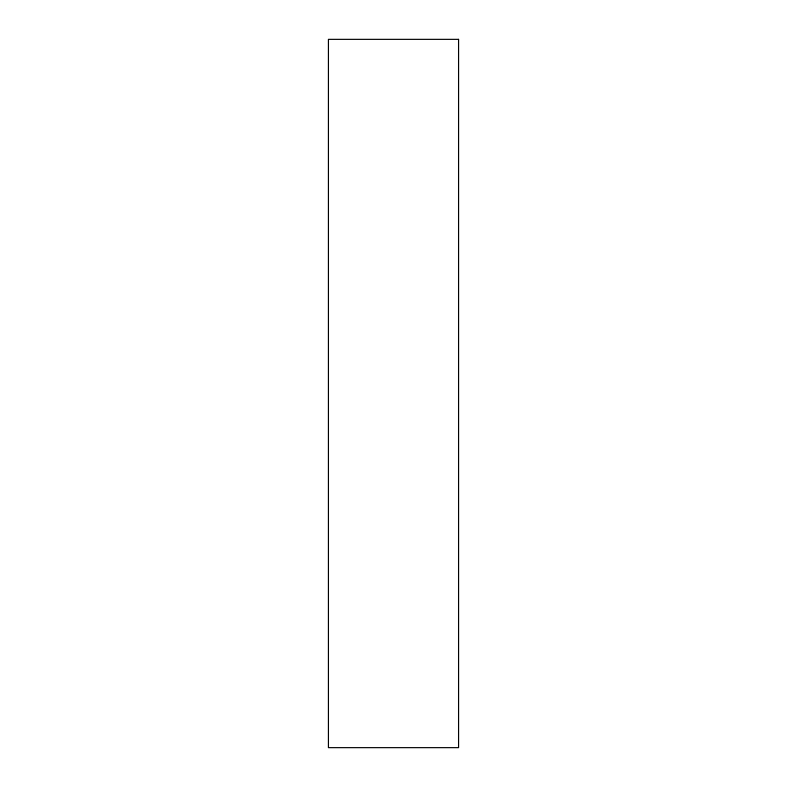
<?xml version="1.0" encoding="UTF-8"?>
<svg xmlns="http://www.w3.org/2000/svg" width="787" height="787" viewBox="0 0 787 787"><rect width="100%" height="100%" fill="white"/><g stroke="black" fill="none" stroke-linecap="round" stroke-linejoin="round"><path stroke-width="1.18" d="M458.575 39.35L328.425 39.35L328.425 747.65L458.575 747.65L458.575 39.35"/></g></svg>
